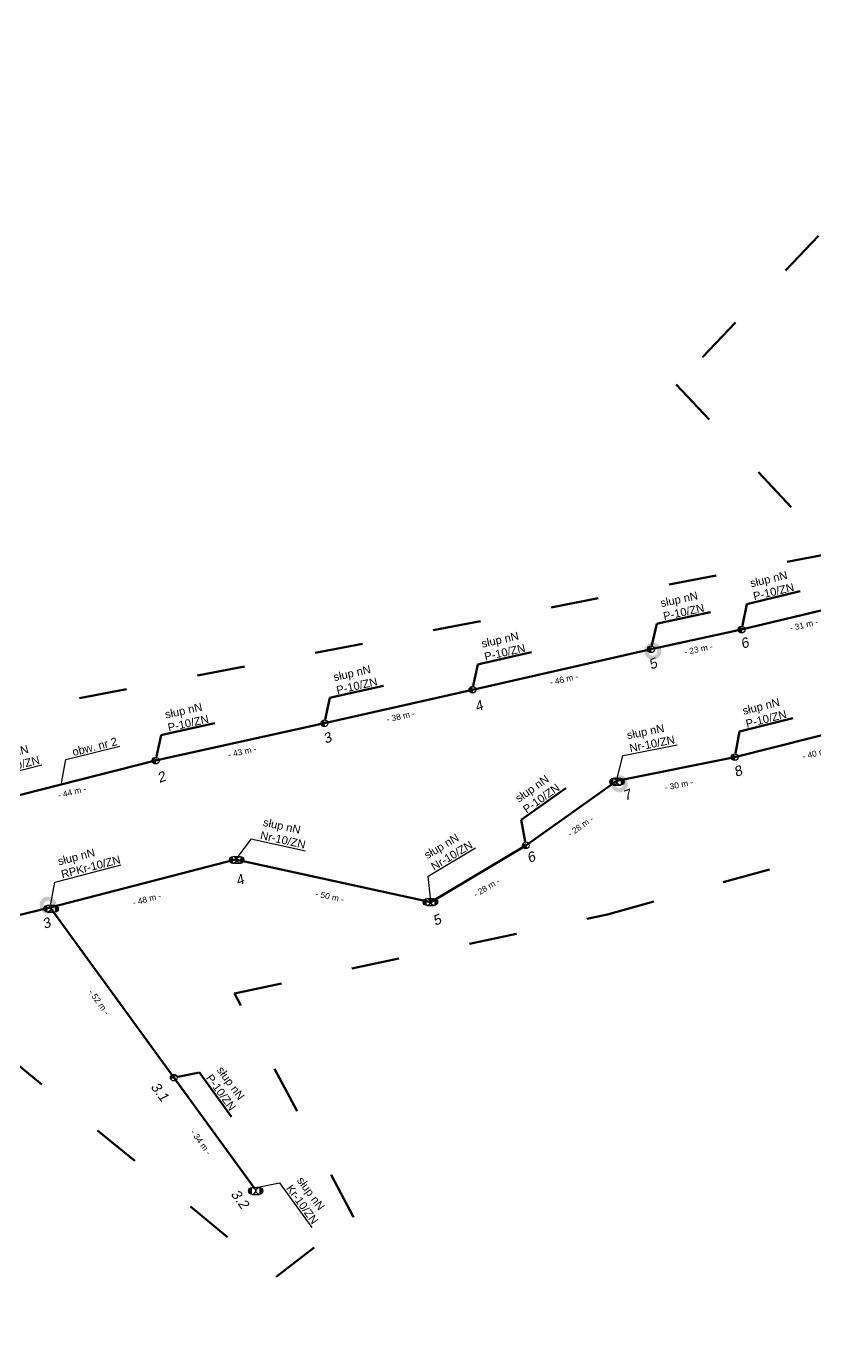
# Model space of a CAD drawing. Header units: metres. Extents: x 7547313 to 7555771, y 5771206 to 5789306.
# Drawn here: x 7549124.8 to 7549321.9, y 5784378.2 to 5784703 of the extents above; entities that cross this region are included whole.
import ezdxf
from ezdxf import colors
from ezdxf.entities.mleader import LeaderData, LeaderLine
from ezdxf.math import Vec2, Vec3

# ---------------------------------------------------------------- set-up
doc = ezdxf.new("R2010")
doc.units = ezdxf.units.M
doc.linetypes.add('GCAD_ISO03W100', pattern=[30, 12, -18])
for name, color, linetype, lineweight in [('!TELE', 30, 'SCARPLINE1A', 50), ('!trafo_05-0918', 6, 'GCAD_ISO03W100', 50), ('_numery', 7, 'Continuous', 40)]:
    doc.layers.add(name, color=color, linetype=linetype, lineweight=lineweight)
for name, color, linetype in [('!wymiary', 7, 'Continuous'), ('_MM mufy', 3, 'Continuous'), ('_MM opisy', 7, 'Continuous'), ('_MM slupy', 5, 'Continuous')]:
    doc.layers.add(name, color=color, linetype=linetype)
doc.styles.get("Standard").update_dxf_attribs({"font": 'arial.ttf'})
doc.linetypes.add('SCARPLINE1A', pattern='A,2,[150,AAA.SHX,S=1,R=0,X=0,Y=0],1e-11', length=2)
doc.dimstyles.new('opis linie', dxfattribs={"dimtxt": 1.5, "dimasz": 0.18, "dimexe": 0.18, "dimexo": 0.0625, "dimgap": 2.5, "dimtad": 4, "dimdec": 0, "dimzin": 0, "dimdsep": 46, "dimtxsty": 'Standard', "dimcen": 0.09, "dimse1": 1, "dimse2": 1, "dimsd1": 1, "dimsd2": 1, "dimclrt": 256, "dimadec": 0, "dimazin": 0, "dimtfac": 1, "dimtdec": 0, "dimtofl": 0, "dimtmove": 0, "dimatfit": 3, "dimfxl": 1, "dimtfill": 1, "dimtolj": 1, "dimtzin": 0, "dimarcsym": 0})

# ---------------------------------------------------------------- blocks, each defined once
blk = doc.blocks.new('*D11')
at = {"layer": 'Defpoints', "color": 0}
for p in [(7549130.87, 5784482.69), (7549161.14, 5784439.79), (7549161.74, 5784440.24)]:
    blk.add_point(p, dxfattribs=at)
at = {"layer": '!wymiary', "insert": (7549143.06, 5784459.1), "char_height": 1.5, "attachment_point": 5, "rotation": 306.0244, "bg_fill": 3, "box_fill_scale": 1.1, "bg_fill_color": 9, "bg_fill_true_color": 13158600, "bg_fill_transparency": 0}
blk.add_mtext('\\A1;- 52 m -', dxfattribs=at)
blk = doc.blocks.new('*D12')
at = {"layer": 'Defpoints', "color": 0}
for p in [(7549161.74, 5784440.24), (7549181.18, 5784412.22), (7549181.79, 5784412.66)]:
    blk.add_point(p, dxfattribs=at)
at = {"layer": '!wymiary', "insert": (7549168.52, 5784424.09), "char_height": 1.5, "attachment_point": 5, "rotation": 306.0171, "bg_fill": 3, "box_fill_scale": 1.1, "bg_fill_color": 9, "bg_fill_true_color": 13158600, "bg_fill_transparency": 0}
blk.add_mtext('\\A1;- 34 m -', dxfattribs=at)
blk = doc.blocks.new('*D218')
at = {"layer": 'Defpoints', "color": 0}
for p in [(7549130.87, 5784482.69), (7549131.05, 5784481.96), (7549099.23, 5784475.03)]:
    blk.add_point(p, dxfattribs=at)
at = {"layer": '!wymiary', "insert": (7549115.99, 5784474.95), "char_height": 1.5, "attachment_point": 5, "rotation": 13.6159, "bg_fill": 3, "box_fill_scale": 1.1, "bg_fill_color": 9, "bg_fill_true_color": 13158600, "bg_fill_transparency": 0}
blk.add_mtext('\\A1;- 33 m -', dxfattribs=at)
blk = doc.blocks.new('*D219')
at = {"layer": 'Defpoints', "color": 0}
for p in [(7549177.19, 5784494.72), (7549177.38, 5784493.99), (7549130.87, 5784482.69)]:
    blk.add_point(p, dxfattribs=at)
at = {"layer": '!wymiary', "insert": (7549155.04, 5784484.82), "char_height": 1.5, "attachment_point": 5, "rotation": 14.5589, "bg_fill": 3, "box_fill_scale": 1.1, "bg_fill_color": 9, "bg_fill_true_color": 13158600, "bg_fill_transparency": 0}
blk.add_mtext('\\A1;- 48 m -', dxfattribs=at)
blk = doc.blocks.new('*D220')
at = {"layer": 'Defpoints', "color": 0}
for p in [(7549177.19, 5784494.72), (7549225.93, 5784484.04), (7549225.77, 5784483.31)]:
    blk.add_point(p, dxfattribs=at)
at = {"layer": '!wymiary', "insert": (7549200.7, 5784485.46), "char_height": 1.5, "attachment_point": 5, "rotation": 347.6381, "bg_fill": 3, "box_fill_scale": 1.1, "bg_fill_color": 9, "bg_fill_true_color": 13158600, "bg_fill_transparency": 0}
blk.add_mtext('\\A1;- 50 m -', dxfattribs=at)
blk = doc.blocks.new('*D221')
at = {"layer": 'Defpoints', "color": 0}
for p in [(7549249.68, 5784498.25), (7549250.07, 5784497.61), (7549225.93, 5784484.04)]:
    blk.add_point(p, dxfattribs=at)
at = {"layer": '!wymiary', "insert": (7549239.87, 5784487.7), "char_height": 1.5, "attachment_point": 5, "rotation": 30.8967, "bg_fill": 3, "box_fill_scale": 1.1, "bg_fill_color": 9, "bg_fill_true_color": 13158600, "bg_fill_transparency": 0}
blk.add_mtext('\\A1;- 28 m -', dxfattribs=at)
blk = doc.blocks.new('*D222')
at = {"layer": 'Defpoints', "color": 0}
for p in [(7549272.38, 5784514.36), (7549272.81, 5784513.75), (7549249.68, 5784498.25)]:
    blk.add_point(p, dxfattribs=at)
at = {"layer": '!wymiary', "insert": (7549263.35, 5784503.03), "char_height": 1.5, "attachment_point": 5, "rotation": 35.3622, "bg_fill": 3, "box_fill_scale": 1.1, "bg_fill_color": 9, "bg_fill_true_color": 13158600, "bg_fill_transparency": 0}
blk.add_mtext('\\A1;- 28 m -', dxfattribs=at)
blk = doc.blocks.new('*D223')
at = {"layer": 'Defpoints', "color": 0}
for p in [(7549301.85, 5784520.3), (7549302, 5784519.56), (7549272.38, 5784514.36)]:
    blk.add_point(p, dxfattribs=at)
at = {"layer": '!wymiary', "insert": (7549287.91, 5784513.39), "char_height": 1.5, "attachment_point": 5, "rotation": 11.3985, "bg_fill": 3, "box_fill_scale": 1.1, "bg_fill_color": 9, "bg_fill_true_color": 13158600, "bg_fill_transparency": 0}
blk.add_mtext('\\A1;- 30 m -', dxfattribs=at)
blk = doc.blocks.new('*D224')
at = {"layer": 'Defpoints', "color": 0}
for p in [(7549340.82, 5784530.11), (7549341, 5784529.38), (7549301.85, 5784520.3)]:
    blk.add_point(p, dxfattribs=at)
at = {"layer": '!wymiary', "insert": (7549322.31, 5784521.31), "char_height": 1.5, "attachment_point": 5, "rotation": 14.1272, "bg_fill": 3, "box_fill_scale": 1.1, "bg_fill_color": 9, "bg_fill_true_color": 13158600, "bg_fill_transparency": 0}
blk.add_mtext('\\A1;- 40 m -', dxfattribs=at)
blk = doc.blocks.new('*D266')
at = {"layer": 'Defpoints', "color": 0}
for p in [(7549333.55, 5784559.34), (7549303.41, 5784552.92), (7549303.59, 5784552.19)]:
    blk.add_point(p, dxfattribs=at)
at = {"layer": '!wymiary', "insert": (7549319.15, 5784553.32), "char_height": 1.5, "attachment_point": 5, "rotation": 13.4214, "bg_fill": 3, "box_fill_scale": 1.1, "bg_fill_color": 9, "bg_fill_true_color": 13158600, "bg_fill_transparency": 0}
blk.add_mtext('\\A1;- 31 m -', dxfattribs=at)
blk = doc.blocks.new('*D267')
at = {"layer": 'Defpoints', "color": 0}
for p in [(7549303.59, 5784552.19), (7549280.79, 5784548.01), (7549280.95, 5784547.28)]:
    blk.add_point(p, dxfattribs=at)
at = {"layer": '!wymiary', "insert": (7549292.8, 5784547.28), "char_height": 1.5, "attachment_point": 5, "rotation": 12.2356, "bg_fill": 3, "box_fill_scale": 1.1, "bg_fill_color": 9, "bg_fill_true_color": 13158600, "bg_fill_transparency": 0}
blk.add_mtext('\\A1;- 23 m -', dxfattribs=at)
blk = doc.blocks.new('*D268')
at = {"layer": 'Defpoints', "color": 0}
for p in [(7549280.95, 5784547.28), (7549236.18, 5784537.86), (7549236.35, 5784537.13)]:
    blk.add_point(p, dxfattribs=at)
at = {"layer": '!wymiary', "insert": (7549259.21, 5784539.75), "char_height": 1.5, "attachment_point": 5, "rotation": 12.822, "bg_fill": 3, "box_fill_scale": 1.1, "bg_fill_color": 9, "bg_fill_true_color": 13158600, "bg_fill_transparency": 0}
blk.add_mtext('\\A1;- 46 m -', dxfattribs=at)
blk = doc.blocks.new('*D269')
at = {"layer": 'Defpoints', "color": 0}
for p in [(7549236.35, 5784537.13), (7549199.21, 5784529.49), (7549199.38, 5784528.76)]:
    blk.add_point(p, dxfattribs=at)
at = {"layer": '!wymiary', "insert": (7549218.42, 5784530.49), "char_height": 1.5, "attachment_point": 5, "rotation": 12.7621, "bg_fill": 3, "box_fill_scale": 1.1, "bg_fill_color": 9, "bg_fill_true_color": 13158600, "bg_fill_transparency": 0}
blk.add_mtext('\\A1;- 38 m -', dxfattribs=at)
blk = doc.blocks.new('*D270')
at = {"layer": 'Defpoints', "color": 0}
for p in [(7549199.38, 5784528.76), (7549157.05, 5784520.18), (7549157.21, 5784519.45)]:
    blk.add_point(p, dxfattribs=at)
at = {"layer": '!wymiary', "insert": (7549178.84, 5784521.65), "char_height": 1.5, "attachment_point": 5, "rotation": 12.4481, "bg_fill": 3, "box_fill_scale": 1.1, "bg_fill_color": 9, "bg_fill_true_color": 13158600, "bg_fill_transparency": 0}
blk.add_mtext('\\A1;- 43 m -', dxfattribs=at)
blk = doc.blocks.new('*D271')
at = {"layer": 'Defpoints', "color": 0}
for p in [(7549157.21, 5784519.45), (7549114.02, 5784509.3), (7549114.21, 5784508.57)]:
    blk.add_point(p, dxfattribs=at)
at = {"layer": '!wymiary', "insert": (7549136.32, 5784511.59), "char_height": 1.5, "attachment_point": 5, "rotation": 14.1916, "bg_fill": 3, "box_fill_scale": 1.1, "bg_fill_color": 9, "bg_fill_true_color": 13158600, "bg_fill_transparency": 0}
blk.add_mtext('\\A1;- 44 m -', dxfattribs=at)
blk = doc.blocks.new('ZN')
at = {"layer": '_MM slupy', "transparency": 33554687}
h = blk.add_hatch(color=256, dxfattribs=at)
h.dxf.hatch_style = 1
h.paths.add_polyline_path([(0, -0.86), (0, 0.86, 1)])
at = {"layer": '_MM slupy'}
blk.add_circle((0, 0), 0.857, dxfattribs=at)
blk = doc.blocks.new('R')
at = {"layer": '_MM slupy', "transparency": 33554687}
h = blk.add_hatch(color=256, dxfattribs=at)
h.dxf.hatch_style = 1
h.paths.add_polyline_path([(-0.93, -0.86), (-0.93, 0.86, 1)])
h = blk.add_hatch(color=256, dxfattribs=at)
h.dxf.hatch_style = 1
h.paths.add_polyline_path([(0.93, 0.86), (0.93, -0.86, 1)])
at = {"layer": '_MM slupy'}
for points in [[(-0.93, 0.86), (0.93, 0.86)], [(-0.93, -0.86), (0.93, -0.86)]]:
    blk.add_lwpolyline(points, dxfattribs=at)
for centre in [(-0.93, 0), (0.93, 0)]:
    blk.add_circle(centre, 0.857, dxfattribs=at)
blk = doc.blocks.new('mufa')
at = {"layer": '_MM mufy'}
h = blk.add_hatch(color=256, dxfattribs=at)
h.dxf.hatch_style = 1
h.paths.add_polyline_path([(2.15, 0.12, 1), (-2.1, -0.05, 1)])
h.paths.add_polyline_path([(-1.1, -0.01, -1), (1.15, 0.08, -1)], flags=16)
h.paths.add_polyline_path([(-0.83, 0, -1), (0.88, 0.07, -1)], flags=0)
blk = doc.blocks.new('q')
at = {"layer": '_MM slupy'}
blk.add_blockref('ZN', (0, 0), dxfattribs=at)
at = {"layer": '_MM opisy'}
ml = blk.add_multileader_mtext('Standard', dxfattribs=at)
ml.set_content('\\pxql;słup nN\\PP-10/ZN', color=256)
ml.set_leader_properties()
ml.build(insert=Vec2(0, 0))
ml.multileader.update_dxf_attribs({"has_text_frame": 1, "text_left_attachment_type": 5, "text_right_attachment_type": 5, "dogleg_length": 1, "arrow_head_size": 1})
ctx = ml.context
ctx.base_point, ctx.char_height, ctx.arrow_head_size, ctx.landing_gap_size, ctx.plane_origin = Vec3(3.75, 5.9), 2, 1, 1, Vec3(1.72, -1.42)
ctx.left_attachment, ctx.right_attachment = 5, 5
notes = []
notes.append((ctx, [(0, (1, 1, 0), (2.75, 5.9), (1, 0), 1, [(0, [(0, 0), (2.75, 5.9)], 0, [])])]))
ctx.mtext.insert, ctx.mtext.flow_direction = Vec3(4.75, 11.7), 5
ctx.mtext.has_bg_fill, ctx.mtext.bg_color, ctx.mtext.bg_scale_factor, ctx.mtext.bg_transparency, ctx.mtext.use_window_bg_color = 1, -1023410175, 1, 0, 1
for ctx, leaders in notes:
    for number, flags, end, landing, length, lines in leaders:
        leader = LeaderData()
        leader.index, (leader.has_last_leader_line, leader.has_dogleg_vector, leader.attachment_direction) = number, flags
        leader.last_leader_point, leader.dogleg_vector, leader.dogleg_length = Vec3(end), Vec3(landing), length
        for number, points, colour, breaks in lines:
            line = LeaderLine()
            line.index, line.vertices, line.color, line.breaks = number, Vec3.list(points), colors.encode_raw_color(colour), breaks
            leader.lines.append(line)
        ctx.leaders.append(leader)

msp = doc.modelspace()

# ---------------------------------------------------------------- linework, layer by layer
at = {"layer": '!TELE'}
for points in [[(7548969.06, 5784475.22), (7549019.45, 5784487.39), (7549073, 5784500.72), (7549114.21, 5784508.57), (7549157.21, 5784519.45), (7549199.38, 5784528.76), (7549236.35, 5784537.13), (7549280.95, 5784547.28), (7549303.59, 5784552.19), (7549333.55, 5784559.34), (7549361.98, 5784566.24), (7549414.18, 5784578.02), (7549484.62, 5784594.13), (7549511.02, 5784598.53), (7549548.88, 5784608.62), (7549585.56, 5784617.16), (7549605.71, 5784622.95), (7549627.63, 5784642.69), (7549649.74, 5784660.64), (7549663.3, 5784673.52)], [(7549073, 5784500.72), (7549099.23, 5784475.03), (7549130.87, 5784482.69), (7549177.19, 5784494.72), (7549225.93, 5784484.04), (7549249.68, 5784498.25), (7549272.38, 5784514.36), (7549301.85, 5784520.3), (7549340.82, 5784530.11), (7549368.8, 5784536.68), (7549397.89, 5784544.31), (7549433.68, 5784553.36), (7549460.5, 5784558.73)], [(7549130.87, 5784482.69), (7549161.74, 5784440.24), (7549181.79, 5784412.66)]]:
    msp.add_lwpolyline(points, dxfattribs=at)

# ---------------------------------------------------------------- next in the draw order: dimensions: what is measured, and where the dimension line sits
at = {"layer": '!wymiary'}
for p1, p2, picture, middle in [((7549333.55, 5784559.34), (7549303.59, 5784552.19), '*D266', (7549319.15, 5784553.32)), ((7549130.87, 5784482.69), (7549161.74, 5784440.24), '*D11', (7549143.06, 5784459.1))]:
    dim = msp.add_aligned_dim(p1=p1, p2=p2, distance=-0.75, dimstyle='opis linie', override={"dimpost": '- <> m -'}, dxfattribs=at)
    dim.commit()
    dim.dimension.update_dxf_attribs({"geometry": picture, "text_midpoint": middle})

# ---------------------------------------------------------------- next in the draw order: dimensions: what is measured, and where the dimension line sits
for p1, p2, picture, middle in [((7549303.59, 5784552.19), (7549280.95, 5784547.28), '*D267', (7549292.8, 5784547.28)), ((7549099.23, 5784475.03), (7549130.87, 5784482.69), '*D218', (7549115.99, 5784474.95)), ((7549161.74, 5784440.24), (7549181.79, 5784412.66), '*D12', (7549168.52, 5784424.09))]:
    dim = msp.add_aligned_dim(p1=p1, p2=p2, distance=-0.75, dimstyle='opis linie', override={"dimpost": '- <> m -'}, dxfattribs=at)
    dim.commit()
    dim.dimension.update_dxf_attribs({"geometry": picture, "text_midpoint": middle})

# ---------------------------------------------------------------- next in the draw order: block references
at = {"layer": '!TELE'}
for p, rotation in [((7549303.59, 5784552.19), 13.42136220818351), ((7549161.74, 5784440.24), 306.0171177458845)]:
    msp.add_blockref('q', p, dxfattribs=dict(at, rotation=rotation))

# ---------------------------------------------------------------- next in the draw order: dimensions: what is measured, and where the dimension line sits
at = {"layer": '!wymiary'}
for p1, p2, picture, middle in [((7549280.95, 5784547.28), (7549236.35, 5784537.13), '*D268', (7549259.21, 5784539.75)), ((7549130.87, 5784482.69), (7549177.19, 5784494.72), '*D219', (7549155.04, 5784484.82))]:
    dim = msp.add_aligned_dim(p1=p1, p2=p2, distance=-0.75, dimstyle='opis linie', override={"dimpost": '- <> m -'}, dxfattribs=at)
    dim.commit()
    dim.dimension.update_dxf_attribs({"geometry": picture, "text_midpoint": middle})

# ---------------------------------------------------------------- next in the draw order: leaders
at = {"layer": '_MM opisy'}
ml = msp.add_multileader_mtext('Standard', dxfattribs=at)
ml.set_content('\\pxql;słup nN\\PKr-10/ZN', color=256)
ml.set_leader_properties()
ml.build(insert=Vec2(0, 0))
ml.multileader.update_dxf_attribs({"has_text_frame": 1, "text_left_attachment_type": 5, "text_right_attachment_type": 5, "dogleg_length": 1, "arrow_head_size": 1})
ctx = ml.context
ctx.base_point, ctx.char_height, ctx.arrow_head_size, ctx.landing_gap_size, ctx.plane_origin, ctx.plane_x_axis, ctx.plane_y_axis = Vec3(7549188.77, 5784413.09), 2, 1, 1, Vec3(7549181.65, 5784410.44), Vec3(0.588027, -0.808841), Vec3(0.808841, 0.588027)
ctx.left_attachment, ctx.right_attachment = 5, 5
notes = []
notes.append((ctx, [(0, (1, 1, 0), (7549188.18, 5784413.9), (0.588027, -0.808841), 1, [(0, [(7549181.79, 5784412.66), (7549188.18, 5784413.9)], 0, [])])]))
ctx.mtext.insert, ctx.mtext.text_direction, ctx.mtext.flow_direction = Vec3(7549194.02, 5784415.68), Vec3(0.588027, -0.808841), 5
ctx.mtext.has_bg_fill, ctx.mtext.bg_color, ctx.mtext.bg_scale_factor, ctx.mtext.bg_transparency, ctx.mtext.use_window_bg_color = 1, -1023410175, 1, 0, 1
for ctx, leaders in notes:
    for number, flags, end, landing, length, lines in leaders:
        leader = LeaderData()
        leader.index, (leader.has_last_leader_line, leader.has_dogleg_vector, leader.attachment_direction) = number, flags
        leader.last_leader_point, leader.dogleg_vector, leader.dogleg_length = Vec3(end), Vec3(landing), length
        for number, points, colour, breaks in lines:
            line = LeaderLine()
            line.index, line.vertices, line.color, line.breaks = number, Vec3.list(points), colors.encode_raw_color(colour), breaks
            leader.lines.append(line)
        ctx.leaders.append(leader)

# ---------------------------------------------------------------- next in the draw order: block references
at = {"layer": '!TELE', "rotation": 12.2355581354336}
msp.add_blockref('q', (7549280.95, 5784547.28), dxfattribs=at)
msp.add_blockref('R', (7549182.21, 5784411.91))

# ---------------------------------------------------------------- next in the draw order: texts
at = {"layer": '_numery', "oblique": 10}
for s, rotation, p in [('6', 20.4647, (7549303.83, 5784547.31)), ('3', 20.4647, (7549129.44, 5784477.33)), ('3.1', 306.1733, (7549155.84, 5784437.92)), ('3.2', 306.1733, (7549175.85, 5784411.1))]:
    msp.add_text(s, height=2.5, rotation=rotation, dxfattribs=at).set_placement(p)

# ---------------------------------------------------------------- next in the draw order: dimensions: what is measured, and where the dimension line sits
at = {"layer": '!wymiary'}
for p1, p2, picture, middle in [((7549236.35, 5784537.13), (7549199.38, 5784528.76), '*D269', (7549218.42, 5784530.49)), ((7549177.19, 5784494.72), (7549225.93, 5784484.04), '*D220', (7549200.7, 5784485.46))]:
    dim = msp.add_aligned_dim(p1=p1, p2=p2, distance=-0.75, dimstyle='opis linie', override={"dimpost": '- <> m -'}, dxfattribs=at)
    dim.commit()
    dim.dimension.update_dxf_attribs({"geometry": picture, "text_midpoint": middle})

# ---------------------------------------------------------------- next in the draw order: leaders
at = {"layer": '_MM opisy'}
ml = msp.add_multileader_mtext('Standard', dxfattribs=at)
ml.set_content('\\pxql;słup nN\\PRPKr-10/ZN', color=256)
ml.set_leader_properties()
ml.build(insert=Vec2(0, 0))
ml.multileader.update_dxf_attribs({"has_text_frame": 1, "text_left_attachment_type": 5, "text_right_attachment_type": 5, "dogleg_length": 1, "arrow_head_size": 1})
ctx = ml.context
ctx.base_point, ctx.char_height, ctx.arrow_head_size, ctx.landing_gap_size, ctx.plane_origin, ctx.plane_x_axis, ctx.plane_y_axis = Vec3(7549133.02, 5784489.35), 2, 1, 1, Vec3(7549132.89, 5784481.75), Vec3(0.96789, 0.251375), Vec3(-0.251375, 0.96789)
ctx.left_attachment, ctx.right_attachment = 5, 5
notes = []
notes.append((ctx, [(0, (1, 1, 0), (7549132.05, 5784489.09), (0.96789, 0.251375), 1, [(0, [(7549130.87, 5784482.69), (7549132.05, 5784489.09)], 0, [])])]))
ctx.mtext.insert, ctx.mtext.text_direction, ctx.mtext.flow_direction = Vec3(7549132.54, 5784495.18), Vec3(0.96789, 0.251375), 5
ctx.mtext.has_bg_fill, ctx.mtext.bg_color, ctx.mtext.bg_scale_factor, ctx.mtext.bg_transparency, ctx.mtext.use_window_bg_color = 1, -1023410175, 1, 0, 1
for ctx, leaders in notes:
    for number, flags, end, landing, length, lines in leaders:
        leader = LeaderData()
        leader.index, (leader.has_last_leader_line, leader.has_dogleg_vector, leader.attachment_direction) = number, flags
        leader.last_leader_point, leader.dogleg_vector, leader.dogleg_length = Vec3(end), Vec3(landing), length
        for number, points, colour, breaks in lines:
            line = LeaderLine()
            line.index, line.vertices, line.color, line.breaks = number, Vec3.list(points), colors.encode_raw_color(colour), breaks
            leader.lines.append(line)
        ctx.leaders.append(leader)

# ---------------------------------------------------------------- next in the draw order: block references
at = {"layer": '!TELE', "rotation": 12.82197547825015}
msp.add_blockref('q', (7549236.35, 5784537.13), dxfattribs=at)
at = {"color": 5, "lineweight": 70}
for p in [(7549281.39, 5784546.77), (7549130.3, 5784483.3)]:
    msp.add_blockref('mufa', p, dxfattribs=at)
msp.add_blockref('R', (7549131.12, 5784482.42))

# ---------------------------------------------------------------- next in the draw order: texts
at = {"layer": '_numery', "oblique": 10}
for s, p in [('5', (7549280.93, 5784542.18)), ('4', (7549177.72, 5784488.15)), ('5', (7549226.99, 5784478.16))]:
    msp.add_text(s, height=2.5, rotation=20.4647, dxfattribs=at).set_placement(p)

# ---------------------------------------------------------------- next in the draw order: dimensions: what is measured, and where the dimension line sits
at = {"layer": '!wymiary'}
for p1, p2, picture, middle in [((7549199.38, 5784528.76), (7549157.21, 5784519.45), '*D270', (7549178.84, 5784521.65)), ((7549225.93, 5784484.04), (7549249.68, 5784498.25), '*D221', (7549239.87, 5784487.7))]:
    dim = msp.add_aligned_dim(p1=p1, p2=p2, distance=-0.75, dimstyle='opis linie', override={"dimpost": '- <> m -'}, dxfattribs=at)
    dim.commit()
    dim.dimension.update_dxf_attribs({"geometry": picture, "text_midpoint": middle})

# ---------------------------------------------------------------- next in the draw order: leaders
at = {"layer": '_MM opisy'}
ml = msp.add_multileader_mtext('Standard', dxfattribs=at)
ml.set_content('\\pxql;słup nN\\PNr-10/ZN', color=256)
ml.set_leader_properties()
ml.build(insert=Vec2(0, 0))
ml.multileader.update_dxf_attribs({"has_text_frame": 1, "text_left_attachment_type": 5, "text_right_attachment_type": 5, "dogleg_length": 1, "arrow_head_size": 1})
ctx = ml.context
ctx.base_point, ctx.char_height, ctx.arrow_head_size, ctx.landing_gap_size, ctx.plane_origin, ctx.plane_x_axis, ctx.plane_y_axis = Vec3(7549182.12, 5784499.68), 2, 1, 1, Vec3(7549178.56, 5784492.97), Vec3(0.976815, -0.214086), Vec3(0.214086, 0.976815)
ctx.left_attachment, ctx.right_attachment = 5, 5
notes = []
notes.append((ctx, [(0, (1, 1, 0), (7549181.14, 5784499.89), (0.976815, -0.214086), 1, [(0, [(7549177.19, 5784494.72), (7549181.14, 5784499.89)], 0, [])])]))
ctx.mtext.insert, ctx.mtext.text_direction, ctx.mtext.flow_direction = Vec3(7549184.33, 5784505.1), Vec3(0.976815, -0.214086), 5
ctx.mtext.has_bg_fill, ctx.mtext.bg_color, ctx.mtext.bg_scale_factor, ctx.mtext.bg_transparency, ctx.mtext.use_window_bg_color = 1, -1023410175, 1, 0, 1
for ctx, leaders in notes:
    for number, flags, end, landing, length, lines in leaders:
        leader = LeaderData()
        leader.index, (leader.has_last_leader_line, leader.has_dogleg_vector, leader.attachment_direction) = number, flags
        leader.last_leader_point, leader.dogleg_vector, leader.dogleg_length = Vec3(end), Vec3(landing), length
        for number, points, colour, breaks in lines:
            line = LeaderLine()
            line.index, line.vertices, line.color, line.breaks = number, Vec3.list(points), colors.encode_raw_color(colour), breaks
            leader.lines.append(line)
        ctx.leaders.append(leader)

# ---------------------------------------------------------------- next in the draw order: block references
at = {"layer": '!TELE', "rotation": 12.76212199395724}
msp.add_blockref('q', (7549199.38, 5784528.76), dxfattribs=at)
msp.add_blockref('R', (7549177.46, 5784494.64))

# ---------------------------------------------------------------- next in the draw order: texts
at = {"layer": '_numery', "oblique": 10}
msp.add_text('4', height=2.5, rotation=20.4647, dxfattribs=at).set_placement((7549237.42, 5784531.6))

# ---------------------------------------------------------------- next in the draw order: dimensions: what is measured, and where the dimension line sits
at = {"layer": '!wymiary'}
for p1, p2, picture, middle in [((7549157.21, 5784519.45), (7549114.21, 5784508.57), '*D271', (7549136.32, 5784511.59)), ((7549249.68, 5784498.25), (7549272.38, 5784514.36), '*D222', (7549263.35, 5784503.03))]:
    dim = msp.add_aligned_dim(p1=p1, p2=p2, distance=-0.75, dimstyle='opis linie', override={"dimpost": '- <> m -'}, dxfattribs=at)
    dim.commit()
    dim.dimension.update_dxf_attribs({"geometry": picture, "text_midpoint": middle})

# ---------------------------------------------------------------- next in the draw order: leaders
at = {"layer": '_MM opisy'}
ml = msp.add_multileader_mtext('Standard', dxfattribs=at)
ml.set_content('\\pxql;słup nN\\PNr-10/ZN', color=256)
ml.set_leader_properties()
ml.build(insert=Vec2(0, 0))
ml.multileader.update_dxf_attribs({"has_text_frame": 1, "text_left_attachment_type": 5, "text_right_attachment_type": 5, "dogleg_length": 1, "arrow_head_size": 1})
ctx = ml.context
ctx.base_point, ctx.char_height, ctx.arrow_head_size, ctx.landing_gap_size, ctx.plane_origin, ctx.plane_x_axis, ctx.plane_y_axis = Vec3(7549226.12, 5784491.03), 2, 1, 1, Vec3(7549228.13, 5784483.7), Vec3(0.858095, 0.513491), Vec3(-0.513491, 0.858095)
ctx.left_attachment, ctx.right_attachment = 5, 5
notes = []
notes.append((ctx, [(0, (1, 1, 0), (7549225.26, 5784490.52), (0.858095, 0.513491), 1, [(0, [(7549225.93, 5784484.04), (7549225.26, 5784490.52)], 0, [])])]))
ctx.mtext.insert, ctx.mtext.text_direction, ctx.mtext.flow_direction = Vec3(7549224.02, 5784496.49), Vec3(0.858095, 0.513491), 5
ctx.mtext.has_bg_fill, ctx.mtext.bg_color, ctx.mtext.bg_scale_factor, ctx.mtext.bg_transparency, ctx.mtext.use_window_bg_color = 1, -1023410175, 1, 0, 1
for ctx, leaders in notes:
    for number, flags, end, landing, length, lines in leaders:
        leader = LeaderData()
        leader.index, (leader.has_last_leader_line, leader.has_dogleg_vector, leader.attachment_direction) = number, flags
        leader.last_leader_point, leader.dogleg_vector, leader.dogleg_length = Vec3(end), Vec3(landing), length
        for number, points, colour, breaks in lines:
            line = LeaderLine()
            line.index, line.vertices, line.color, line.breaks = number, Vec3.list(points), colors.encode_raw_color(colour), breaks
            leader.lines.append(line)
        ctx.leaders.append(leader)

# ---------------------------------------------------------------- next in the draw order: block references
at = {"layer": '!TELE'}
for p, rotation in [((7549157.21, 5784519.45), 12.44807847203676), ((7549249.68, 5784498.25), 35.3622452402217)]:
    msp.add_blockref('q', p, dxfattribs=dict(at, rotation=rotation))
msp.add_blockref('R', (7549225.86, 5784484.09))

# ---------------------------------------------------------------- next in the draw order: texts
at = {"layer": '_numery', "oblique": 10}
msp.add_text('3', height=2.5, rotation=20.4647, dxfattribs=at).set_placement((7549199.59, 5784523.62))

# ---------------------------------------------------------------- next in the draw order: dimensions: what is measured, and where the dimension line sits
at = {"layer": '!wymiary'}
dim = msp.add_aligned_dim(p1=(7549272.38, 5784514.36), p2=(7549301.85, 5784520.3), distance=-0.75, dimstyle='opis linie', override={"dimpost": '- <> m -'}, dxfattribs=at)
dim.commit()
dim.dimension.update_dxf_attribs({"geometry": '*D223', "text_midpoint": (7549287.91, 5784513.39)})

# ---------------------------------------------------------------- next in the draw order: leaders
at = {"layer": '_MM opisy'}
ml = msp.add_multileader_mtext('Standard', dxfattribs=at)
ml.set_content('\\pxql;słup nN\\PNr-10/ZN', color=256)
ml.set_leader_properties()
ml.build(insert=Vec2(0, 0))
ml.multileader.update_dxf_attribs({"has_text_frame": 1, "text_left_attachment_type": 5, "text_right_attachment_type": 5, "dogleg_length": 1, "arrow_head_size": 1})
ctx = ml.context
ctx.base_point, ctx.char_height, ctx.arrow_head_size, ctx.landing_gap_size, ctx.plane_origin, ctx.plane_x_axis, ctx.plane_y_axis = Vec3(7549116.4, 5784515.21), 2, 1, 1, Vec3(7549116.22, 5784507.62), Vec3(0.969481, 0.245166), Vec3(-0.245166, 0.969481)
ctx.left_attachment, ctx.right_attachment = 5, 5
notes = []
notes.append((ctx, [(0, (1, 1, 0), (7549115.43, 5784514.97), (0.969481, 0.245166), 1, [(0, [(7549114.21, 5784508.57), (7549115.43, 5784514.97)], 0, [])])]))
ctx.mtext.insert, ctx.mtext.text_direction, ctx.mtext.flow_direction = Vec3(7549115.95, 5784521.05), Vec3(0.969481, 0.245166), 5
ctx.mtext.has_bg_fill, ctx.mtext.bg_color, ctx.mtext.bg_scale_factor, ctx.mtext.bg_transparency, ctx.mtext.use_window_bg_color = 1, -1023410175, 1, 0, 1
for ctx, leaders in notes:
    for number, flags, end, landing, length, lines in leaders:
        leader = LeaderData()
        leader.index, (leader.has_last_leader_line, leader.has_dogleg_vector, leader.attachment_direction) = number, flags
        leader.last_leader_point, leader.dogleg_vector, leader.dogleg_length = Vec3(end), Vec3(landing), length
        for number, points, colour, breaks in lines:
            line = LeaderLine()
            line.index, line.vertices, line.color, line.breaks = number, Vec3.list(points), colors.encode_raw_color(colour), breaks
            leader.lines.append(line)
        ctx.leaders.append(leader)

# ---------------------------------------------------------------- next in the draw order: texts
at = {"layer": '_numery', "oblique": 10}
for s, p in [('2', (7549158.14, 5784513.83)), ('7', (7549274.5, 5784509.37)), ('6', (7549250.49, 5784493.83))]:
    msp.add_text(s, height=2.5, rotation=20.4647, dxfattribs=at).set_placement(p)

# ---------------------------------------------------------------- next in the draw order: dimensions: what is measured, and where the dimension line sits
at = {"layer": '!wymiary'}
dim = msp.add_aligned_dim(p1=(7549301.85, 5784520.3), p2=(7549340.82, 5784530.11), distance=-0.75, dimstyle='opis linie', override={"dimpost": '- <> m -'}, dxfattribs=at)
dim.commit()
dim.dimension.update_dxf_attribs({"geometry": '*D224', "text_midpoint": (7549322.31, 5784521.31)})

# ---------------------------------------------------------------- next in the draw order: leaders
at = {"layer": '_MM opisy'}
ml = msp.add_multileader_mtext('Standard', dxfattribs=at)
ml.set_content('\\pxql;słup nN\\PNr-10/ZN', color=256)
ml.set_leader_properties()
ml.build(insert=Vec2(0, 0))
ml.multileader.update_dxf_attribs({"has_text_frame": 1, "text_left_attachment_type": 5, "text_right_attachment_type": 5, "dogleg_length": 1, "arrow_head_size": 1})
ctx = ml.context
ctx.base_point, ctx.char_height, ctx.arrow_head_size, ctx.landing_gap_size, ctx.plane_origin, ctx.plane_x_axis, ctx.plane_y_axis = Vec3(7549274.89, 5784520.88), 2, 1, 1, Vec3(7549274.34, 5784513.31), Vec3(0.980276, 0.197632), Vec3(-0.197632, 0.980276)
ctx.left_attachment, ctx.right_attachment = 5, 5
notes = []
notes.append((ctx, [(0, (1, 1, 0), (7549273.91, 5784520.69), (0.980276, 0.197632), 1, [(0, [(7549272.38, 5784514.36), (7549273.91, 5784520.69)], 0, [])])]))
ctx.mtext.insert, ctx.mtext.text_direction, ctx.mtext.flow_direction = Vec3(7549274.73, 5784526.74), Vec3(0.980276, 0.197632), 5
ctx.mtext.has_bg_fill, ctx.mtext.bg_color, ctx.mtext.bg_scale_factor, ctx.mtext.bg_transparency, ctx.mtext.use_window_bg_color = 1, -1023410175, 1, 0, 1
for ctx, leaders in notes:
    for number, flags, end, landing, length, lines in leaders:
        leader = LeaderData()
        leader.index, (leader.has_last_leader_line, leader.has_dogleg_vector, leader.attachment_direction) = number, flags
        leader.last_leader_point, leader.dogleg_vector, leader.dogleg_length = Vec3(end), Vec3(landing), length
        for number, points, colour, breaks in lines:
            line = LeaderLine()
            line.index, line.vertices, line.color, line.breaks = number, Vec3.list(points), colors.encode_raw_color(colour), breaks
            leader.lines.append(line)
        ctx.leaders.append(leader)

# ---------------------------------------------------------------- next in the draw order: block references
at = {"layer": '!TELE', "rotation": 14.12720170089876}
msp.add_blockref('q', (7549301.85, 5784520.3), dxfattribs=at)
msp.add_blockref('R', (7549272.46, 5784514.15))
at = {"color": 5, "lineweight": 70}
msp.add_blockref('mufa', (7549273.03, 5784513.62), dxfattribs=at)

# ---------------------------------------------------------------- next in the draw order: linework, layer by layer
at = {"layer": '!trafo_05-0918'}
msp.add_lwpolyline([(7548777.38, 5784378.15), (7548995.38, 5784434.11), (7549053.28, 5784460.31), (7549119.54, 5784446.09), (7549187.3, 5784390.41), (7549206.65, 5784405.31), (7549176.89, 5784461.26), (7549270.05, 5784480.99), (7549453.61, 5784532.04), (7549449.18, 5784575.04), (7549615.63, 5784617.43), (7549708.04, 5784686.84), (7549667.29, 5784703.01), (7549569.93, 5784628.62), (7549526.27, 5784622.47), (7549476.45, 5784695.9), (7549437.64, 5784676.81), (7549461.58, 5784608.24), (7549379.74, 5784585.92), (7549322.82, 5784650.61), (7549287.24, 5784613.42), (7549326.7, 5784571.37), (7548741.84, 5784458.55)], dxfattribs=at)

# ---------------------------------------------------------------- next in the draw order: texts
at = {"layer": '_numery', "oblique": 10}
msp.add_text('8', height=2.5, rotation=20.4647, dxfattribs=at).set_placement((7549302.17, 5784515.31))

# ---------------------------------------------------------------- next in the draw order: leaders
at = {"layer": '_MM opisy', "color": 1}
ml = msp.add_multileader_mtext('Standard', dxfattribs=at)
ml.set_content('\\pxql;obw. nr 2', color=1)
ml.set_leader_properties()
ml.build(insert=Vec2(0, 0))
ml.multileader.update_dxf_attribs({"has_text_frame": 1, "text_left_attachment_type": 5, "text_right_attachment_type": 5, "dogleg_length": 1, "arrow_head_size": 1})
ctx = ml.context
ctx.base_point, ctx.char_height, ctx.arrow_head_size, ctx.landing_gap_size, ctx.plane_origin, ctx.plane_x_axis, ctx.plane_y_axis = Vec3(7549135.78, 5784519.94), 2, 1, 1, Vec3(7549135.57, 5784512.34), Vec3(0.97038, 0.241585), Vec3(-0.241585, 0.97038)
ctx.left_attachment, ctx.right_attachment = 5, 5
notes = []
notes.append((ctx, [(0, (1, 1, 0), (7549134.81, 5784519.7), (0.97038, 0.241585), 1, [(0, [(7549133.56, 5784513.3), (7549134.81, 5784519.7)], 0, [])])]))
ctx.mtext.insert, ctx.mtext.text_direction, ctx.mtext.flow_direction = Vec3(7549136.17, 5784522.52), Vec3(0.97038, 0.241585), 5
ctx.mtext.has_bg_fill, ctx.mtext.bg_color, ctx.mtext.bg_scale_factor, ctx.mtext.bg_transparency, ctx.mtext.use_window_bg_color = 1, -1023410175, 1, 0, 1
for ctx, leaders in notes:
    for number, flags, end, landing, length, lines in leaders:
        leader = LeaderData()
        leader.index, (leader.has_last_leader_line, leader.has_dogleg_vector, leader.attachment_direction) = number, flags
        leader.last_leader_point, leader.dogleg_vector, leader.dogleg_length = Vec3(end), Vec3(landing), length
        for number, points, colour, breaks in lines:
            line = LeaderLine()
            line.index, line.vertices, line.color, line.breaks = number, Vec3.list(points), colors.encode_raw_color(colour), breaks
            leader.lines.append(line)
        ctx.leaders.append(leader)

doc.saveas('drawing.dxf')
